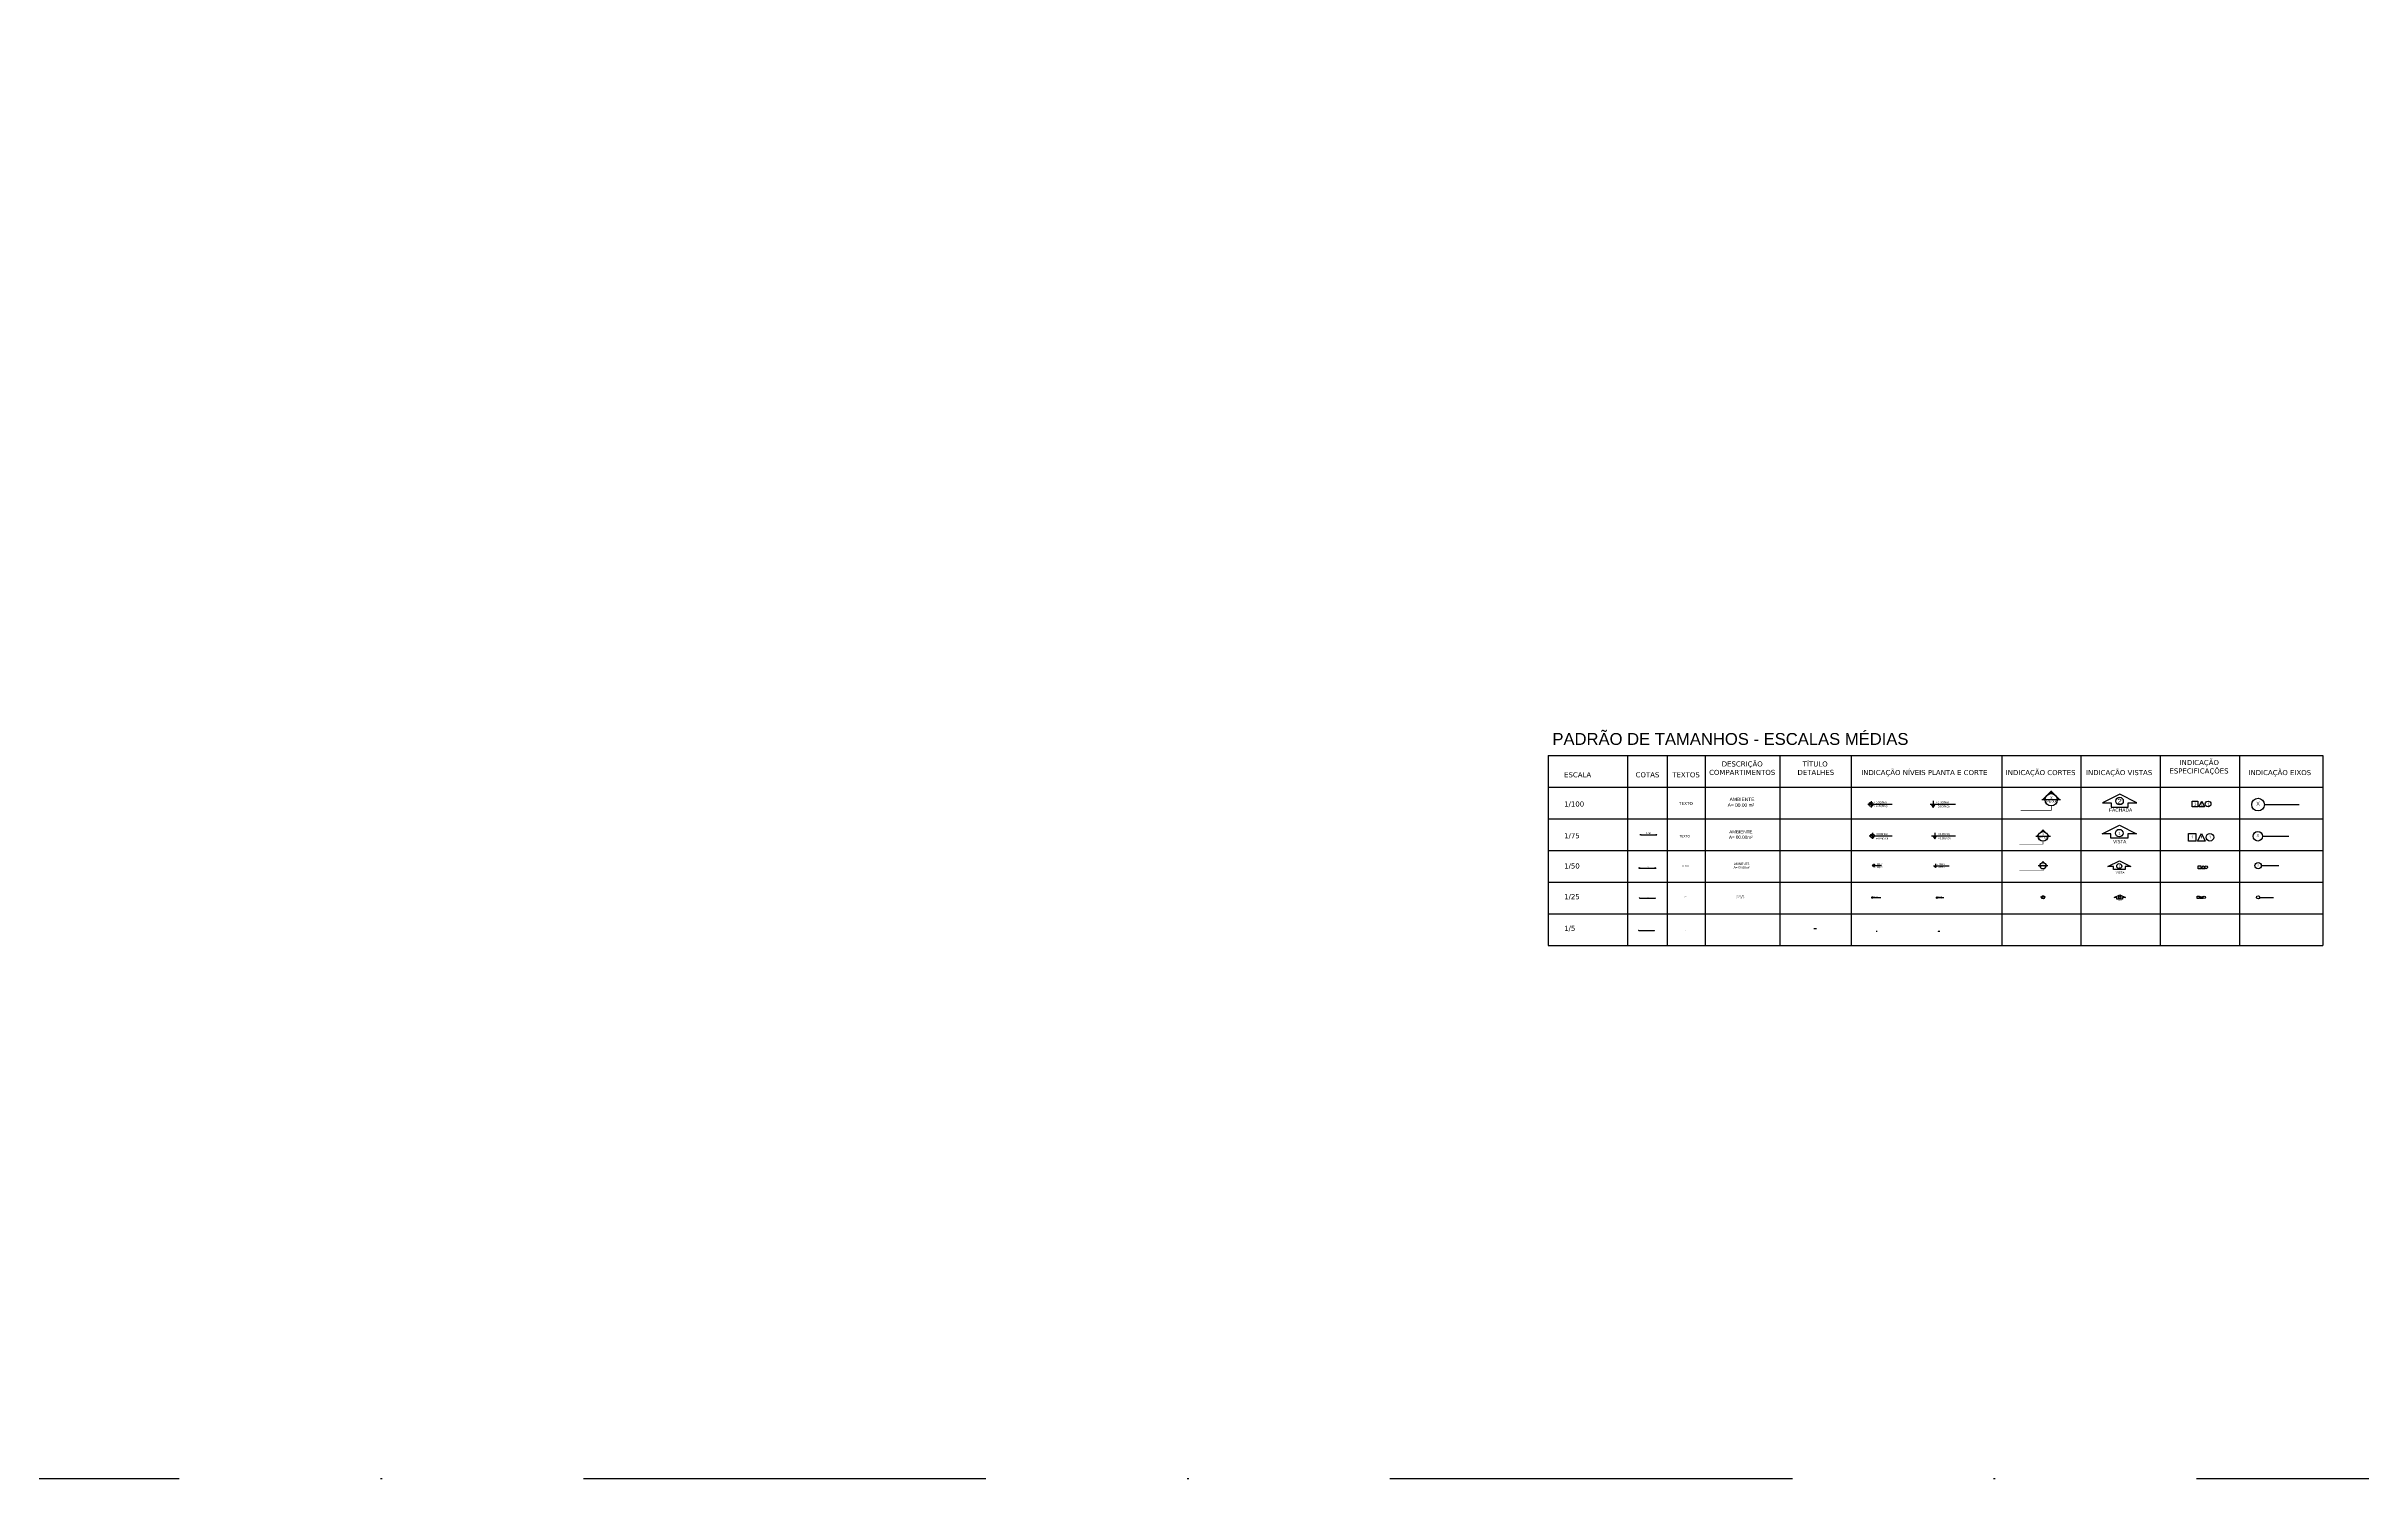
# Model space of a CAD drawing. Extents: x 175 to 700, y 53 to 250.
# Drawn here: x 436.9 to 583.1, y 53.4 to 143.8 of the extents above; entities that cross this region are included whole.
import ezdxf

# ---------------------------------------------------------------- set-up
doc = ezdxf.new("R2010")
doc.units = 0
doc.header["$LTSCALE"] = 2
for name, pattern in [('C5', [60, 50, -5, 0, -5]), ('CONTINU', [0]), ('DASHDOT', [25.4, 12.7, -6.35, 0, -6.35])]:
    doc.linetypes.add(name, pattern=pattern)
doc.layers.get('0').update_dxf_attribs({"linetype": 'CONTINUOUS'})
doc.layers.get('DEFPOINTS').update_dxf_attribs({"linetype": 'CONTINUOUS'})
for name, color, linetype in [('ARQ-CTA-1_025', 1, 'CONTINUOUS'), ('ARQ-CTA-1_050', 1, 'CONTINUOUS'), ('ARQ-EXO-1_025', 251, 'C5'), ('ARQ-EXO-1_050', 251, 'C5'), ('ARQ-EXO-1_100', 251, 'C5'), ('ARQ-HTC', 9, 'CONTINUOUS'), ('ARQ-SMB-1_025', 1, 'CONTINUOUS'), ('ARQ-SMB-1_050', 1, 'CONTINUOUS'), ('ARQ-SMB-1_075', 1, 'CONTINUOUS'), ('ARQ-SMB-1_100', 1, 'CONTINUOUS'), ('ARQ-TXT', 2, 'CONTINUOUS'), ('ARQ-TXT-1_025', 2, 'CONTINUOUS'), ('ARQ-TXT-1_050', 2, 'CONTINUOUS'), ('ARQ-TXT-1_075', 2, 'CONTINUOUS'), ('ARQ-TXT-1_100', 2, 'CONTINUOUS')]:
    doc.layers.add(name, color=color, linetype=linetype)
doc.styles.add('A20', font='arial.ttf', dxfattribs={"height": 0.2})
doc.styles.add('A26', font='arial.ttf', dxfattribs={"height": 0.26})
doc.styles.add('ESC-50-A20', font='arial.ttf', dxfattribs={"height": 0.1})
doc.styles.add('FNDE Text Cota 0075', font='verdana.ttf', dxfattribs={"height": 0.1})
doc.styles.add('FNDE Texto Cota 0005', font='verdana.ttf', dxfattribs={"height": 0.008})
doc.styles.add('FNDE Texto Cota 0025', font='verdana.ttf', dxfattribs={"height": 0.04})
doc.styles.add('FNDE Texto Cota 0050', font='verdana.ttf', dxfattribs={"height": 0.08})
doc.dimstyles.new('FNDE 1-0005', dxfattribs={"dimscale": 2.5, "dimtxt": 0.008, "dimasz": 0.0025, "dimexe": 0.15, "dimexo": 0.15, "dimgap": 0.0025, "dimtad": 1, "dimzin": 4, "dimdsep": 46, "dimtxsty": 'FNDE Texto Cota 0005', "dimblk": 'tic', "dimcen": 0.15, "dimdle": 0.15, "dimse1": 1, "dimse2": 1, "dimclrd": 251, "dimclre": 251, "dimclrt": 256, "dimaunit": 1, "dimadec": 3, "dimazin": 0, "dimtfac": 1, "dimtix": 1, "dimtmove": 2, "dimatfit": 3, "dimldrblk": 'tic', "dimfxl": 0.15, "dimtvp": 1, "dimtolj": 1, "dimtzin": 0, "dimarcsym": 0})
doc.dimstyles.new('FNDE 1-0025', dxfattribs={"dimscale": 5, "dimtxt": 0.04, "dimasz": 0.0035, "dimexe": 0.15, "dimexo": 0.15, "dimgap": 0.0025, "dimtad": 1, "dimzin": 1, "dimdsep": 46, "dimtxsty": 'FNDE Texto Cota 0025', "dimblk": 'tic', "dimcen": 0.015, "dimdle": 0.15, "dimse1": 1, "dimse2": 1, "dimclrd": 251, "dimclre": 251, "dimclrt": 256, "dimaunit": 1, "dimadec": 3, "dimazin": 0, "dimtfac": 1, "dimtix": 1, "dimtmove": 2, "dimatfit": 3, "dimfxl": 0.15, "dimtvp": 1, "dimtolj": 1, "dimtzin": 0, "dimarcsym": 0})
doc.dimstyles.new('FNDE 1-0050', dxfattribs={"dimscale": 5, "dimtxt": 0.08, "dimasz": 0.01, "dimexe": 0.15, "dimexo": 0.15, "dimgap": 0.01, "dimtad": 1, "dimzin": 1, "dimdsep": 46, "dimtxsty": 'FNDE Texto Cota 0050', "dimblk": 'tic', "dimcen": 0.015, "dimdle": 0.15, "dimse1": 1, "dimse2": 1, "dimclrd": 251, "dimclre": 251, "dimclrt": 256, "dimaunit": 1, "dimadec": 3, "dimazin": 0, "dimtfac": 1, "dimtix": 1, "dimtmove": 2, "dimatfit": 3, "dimfxl": 0.15, "dimtvp": 1, "dimtolj": 1, "dimtzin": 0, "dimarcsym": 0})
doc.dimstyles.new('FNDE 1-075', dxfattribs={"dimscale": 2.5, "dimtxt": 0.1, "dimasz": 0.015, "dimexe": 0.15, "dimexo": 0.15, "dimgap": 0.015, "dimtad": 1, "dimzin": 4, "dimdsep": 46, "dimtxsty": 'FNDE Text Cota 0075', "dimblk": 'tic', "dimcen": 0.025, "dimdle": 0.15, "dimse1": 1, "dimse2": 1, "dimclrd": 251, "dimclre": 251, "dimclrt": 256, "dimaunit": 1, "dimadec": 3, "dimazin": 0, "dimtfac": 1, "dimtix": 1, "dimtmove": 2, "dimatfit": 3, "dimldrblk": 'DOTSMALL', "dimfxl": 0.15, "dimtvp": 1, "dimtolj": 1, "dimtzin": 0, "dimarcsym": 0})

# ---------------------------------------------------------------- blocks, each defined once
blk = doc.blocks.new('FNDE-Nível Corte-1_050')
blk.add_hatch(color=251).paths.add_polyline_path([(140.66, -0.19), (140.74, -0.19), (140.66, -0.31)])
at = {"color": 251}
for p, q in [((140.53, -0.19), (141.53, -0.19)), ((140.66, -0.06), (140.66, -0.31))]:
    blk.add_line(p, q, dxfattribs=at)
blk.add_lwpolyline([(140.57, -0.19), (140.66, -0.31), (140.74, -0.19)], dxfattribs=at)
blk = doc.blocks.new('FNDE-Nível Planta-1_100')
at = {"linetype": 'Continuous', "ltscale": 0.5}
h = blk.add_hatch(color=1, dxfattribs=at)
h.paths.add_polyline_path([(135.66, 7.81), (135.66, 7.98, 0.414214), (135.49, 7.81)])
h.paths.add_polyline_path([(135.66, 7.81), (135.66, 7.65, 0.414214), (135.82, 7.81)])
at = {"color": 1}
for p, q in [((135.4, 7.81), (135.82, 7.81)), ((135.66, 8.07), (135.66, 7.56)), ((135.82, 7.81), (137.34, 7.81))]:
    blk.add_line(p, q, dxfattribs=at)
blk.add_circle((135.66, 7.81), 0.168, dxfattribs=at)
blk = doc.blocks.new('FNDE-Ind Corte-1_100')
blk.add_hatch(color=251).paths.add_polyline_path([(242, -2.39), (242.21, -2.39, -1), (243.01, -2.39), (243.23, -2.39), (242.61, -1.77)])
at = {"color": 251, "linetype": 'Continuous'}
blk.add_line((243.23, -2.39), (242, -2.39), dxfattribs=at)
blk.add_circle((242.61, -2.39), 0.4, dxfattribs=at)
blk = doc.blocks.new('tic')
at = {"color": 251}
for p, q in [((-1, 0), (1, 0)), ((0, -1), (0, 1))]:
    blk.add_line(p, q, dxfattribs=at)
blk.add_line((-0.6, -0.6), (0.6, 0.6))
blk = doc.blocks.new('*D33')
at = {"layer": 'ARQ-CTA-1_025', "color": 251, "lineweight": -2}
blk.add_line((537.5, 90.04), (538.46, 90.04), dxfattribs=at)
at = {"layer": 'DEFPOINTS', "color": 0}
for p in [(538.48, 90.04), (537.48, 89.04), (538.48, 89.04)]:
    blk.add_point(p, dxfattribs=at)
at = {"layer": 'ARQ-CTA-1_025', "color": 251, "lineweight": -2, "xscale": 0.0175, "yscale": 0.0175, "zscale": 0.0175, "rotation": 180}
blk.add_blockref('tic', (537.48, 90.04), dxfattribs=at)
at = {"layer": 'ARQ-CTA-1_025', "color": 251, "lineweight": -2, "xscale": 0.0175, "yscale": 0.0175, "zscale": 0.0175}
blk.add_blockref('tic', (538.48, 90.04), dxfattribs=at)
at = {"layer": 'ARQ-CTA-1_025', "insert": (537.98, 90.07), "char_height": 0.04, "attachment_point": 5, "style": 'FNDE Texto Cota 0025'}
blk.add_mtext('\\A1;1.00', dxfattribs=at)
blk = doc.blocks.new('FNDE-Nível Planta-1_025')
at = {"linetype": 'Continuous', "ltscale": 0.5}
h = blk.add_hatch(color=251, dxfattribs=at)
h.paths.add_polyline_path([(135.66, 3.81), (135.66, 3.86, 0.414214), (135.61, 3.81)])
h.paths.add_polyline_path([(135.66, 3.81), (135.66, 3.77, 0.414214), (135.7, 3.81)])
at = {"color": 251}
for p, q in [((135.59, 3.81), (135.7, 3.81)), ((135.66, 3.88), (135.66, 3.75)), ((135.7, 3.81), (136.2, 3.81))]:
    blk.add_line(p, q, dxfattribs=at)
blk.add_circle((135.66, 3.81), 0.042, dxfattribs=at)
blk = doc.blocks.new('FNDE-Nível Planta-1_050')
at = {"linetype": 'Continuous', "ltscale": 0.5}
h = blk.add_hatch(color=251, dxfattribs=at)
h.paths.add_polyline_path([(135.7, 5.83), (135.7, 5.89, 0.414214), (135.63, 5.83)])
h.paths.add_polyline_path([(135.7, 5.83), (135.7, 5.76, 0.414214), (135.77, 5.83)])
at = {"color": 251}
for p, q in [((135.7, 5.93), (135.7, 5.73)), ((135.6, 5.83), (135.77, 5.83)), ((135.77, 5.83), (136.2, 5.83))]:
    blk.add_line(p, q, dxfattribs=at)
blk.add_circle((135.7, 5.83), 0.0672, dxfattribs=at)
blk = doc.blocks.new('FNDE-Nível Corte-1_100')
blk.add_hatch(color=251).paths.add_polyline_path([(140.66, 1.81), (140.82, 1.81), (140.66, 1.56)])
at = {"color": 251}
for p, q in [((140.66, 2.07), (140.66, 1.56)), ((140.4, 1.81), (142.4, 1.81))]:
    blk.add_line(p, q, dxfattribs=at)
blk.add_lwpolyline([(140.49, 1.81), (140.66, 1.56), (140.82, 1.81)], dxfattribs=at)
blk = doc.blocks.new('FNDE-Nível Corte-1_025')
blk.add_hatch(color=251).paths.add_polyline_path([(140.66, -2.48), (140.7, -2.48), (140.66, -2.54)])
at = {"color": 251}
for p, q in [((140.59, -2.48), (141.09, -2.48)), ((140.66, -2.42), (140.66, -2.54))]:
    blk.add_line(p, q, dxfattribs=at)
blk.add_lwpolyline([(140.61, -2.48), (140.66, -2.54), (140.7, -2.48)], dxfattribs=at)
blk = doc.blocks.new('FNDE-Ind Corte-1_025')
blk.add_hatch(color=251).paths.add_polyline_path([(242.46, -6.25), (242.51, -6.25, -1), (242.71, -6.25), (242.77, -6.25), (242.61, -6.1)])
at = {"color": 251, "linetype": 'Continuous'}
blk.add_line((242.77, -6.25), (242.46, -6.25), dxfattribs=at)
blk.add_circle((242.61, -6.25), 0.1, dxfattribs=at)
blk = doc.blocks.new('FNDE-Ind Corte-1_050')
blk.add_hatch(color=251).paths.add_polyline_path([(242.31, -4.25), (242.41, -4.25, -1), (242.81, -4.25), (242.92, -4.25), (242.61, -3.94)])
at = {"color": 251, "linetype": 'Continuous'}
blk.add_line((242.92, -4.25), (242.31, -4.25), dxfattribs=at)
blk.add_circle((242.61, -4.25), 0.2, dxfattribs=at)
blk = doc.blocks.new('*D35')
at = {"layer": 'ARQ-CTA-1_050', "color": 251, "lineweight": -2}
blk.add_line((537.53, 91.93), (538.43, 91.93), dxfattribs=at)
at = {"layer": 'DEFPOINTS', "color": 0}
for p in [(537.48, 92.47), (538.48, 92.47), (538.48, 91.93)]:
    blk.add_point(p, dxfattribs=at)
at = {"layer": 'ARQ-CTA-1_050', "color": 251, "lineweight": -2, "xscale": 0.05, "yscale": 0.05, "zscale": 0.05, "rotation": 180}
blk.add_blockref('tic', (537.48, 91.93), dxfattribs=at)
at = {"layer": 'ARQ-CTA-1_050', "color": 251, "lineweight": -2, "xscale": 0.05, "yscale": 0.05, "zscale": 0.05}
blk.add_blockref('tic', (538.48, 91.93), dxfattribs=at)
at = {"layer": 'ARQ-CTA-1_050', "insert": (537.98, 92.01), "char_height": 0.08, "attachment_point": 5, "style": 'FNDE Texto Cota 0050'}
blk.add_mtext('\\A1;1.00', dxfattribs=at)
blk = doc.blocks.new('*D36')
at = {"layer": 'ARQ-HTC', "color": 251, "linetype": 'Continuous', "lineweight": -2}
blk.add_line((537.58, 94.04), (538.51, 94.04), dxfattribs=at)
at = {"layer": 'DEFPOINTS', "color": 0, "linetype": 'Continuous'}
for p in [(537.55, 94.16), (538.55, 94.16), (538.55, 94.04)]:
    blk.add_point(p, dxfattribs=at)
at = {"layer": 'ARQ-HTC', "color": 251, "linetype": 'Continuous', "lineweight": -2, "xscale": 0.0375, "yscale": 0.0375, "zscale": 0.0375, "rotation": 180}
blk.add_blockref('tic', (537.55, 94.04), dxfattribs=at)
at = {"layer": 'ARQ-HTC', "color": 251, "linetype": 'Continuous', "lineweight": -2, "xscale": 0.0375, "yscale": 0.0375, "zscale": 0.0375}
blk.add_blockref('tic', (538.55, 94.04), dxfattribs=at)
at = {"layer": 'ARQ-HTC', "linetype": 'Continuous', "insert": (538.05, 94.13), "char_height": 0.1, "attachment_point": 5, "style": 'FNDE Text Cota 0075'}
blk.add_mtext('\\A1;1.00', dxfattribs=at)
blk = doc.blocks.new('_DOTSMALL')
at = {"color": 0, "linetype": 'ByBlock', "const_width": 0.5}
blk.add_lwpolyline([(-0.0625, 0, 1), (0.0625, 0, 1)], format="xyb", close=True, dxfattribs=at)
blk = doc.blocks.new('*D37')
at = {"layer": 'ARQ-HTC', "color": 251, "linetype": 'Continuous', "lineweight": -2}
blk.add_line((537.44, 88), (538.43, 88), dxfattribs=at)
at = {"layer": 'DEFPOINTS', "color": 0, "linetype": 'Continuous'}
for p in [(537.43, 88.08), (538.43, 88.1), (538.43, 88)]:
    blk.add_point(p, dxfattribs=at)
at = {"layer": 'ARQ-HTC', "color": 251, "linetype": 'Continuous', "lineweight": -2, "xscale": 0.00625, "yscale": 0.00625, "zscale": 0.00625, "rotation": 180}
blk.add_blockref('tic', (537.43, 88), dxfattribs=at)
at = {"layer": 'ARQ-HTC', "color": 251, "linetype": 'Continuous', "lineweight": -2, "xscale": 0.00625, "yscale": 0.00625, "zscale": 0.00625}
blk.add_blockref('tic', (538.43, 88), dxfattribs=at)
at = {"layer": 'ARQ-HTC', "linetype": 'Continuous', "insert": (537.93, 88.01), "char_height": 0.008, "attachment_point": 5, "style": 'FNDE Texto Cota 0005'}
blk.add_mtext('\\A1;1.00', dxfattribs=at)

msp = doc.modelspace()

# ---------------------------------------------------------------- linework, layer by layer
at = {"color": 251}
for p, q in [((531.728, 99.039), (580.602, 99.039)), ((531.728, 99.039), (531.728, 87.039)), ((536.728, 99.039), (536.728, 87.039)), ((539.228, 99.039), (539.228, 87.039)), ((541.619, 99.039), (541.619, 87.039)), ((546.334, 99.039), (546.334, 87.039)), ((550.85, 99.039), (550.85, 87.039)), ((560.343, 99.039), (560.343, 87.039)), ((565.343, 99.039), (565.343, 87.039)), ((570.343, 99.039), (570.343, 87.039)), ((575.343, 99.039), (575.343, 87.039)), ((580.602, 99.039), (580.602, 87.039)), ((531.728, 97.039), (580.602, 97.039)), ((531.728, 97.039), (580.602, 97.039)), ((570.343, 97.087), (570.343, 87.039)), ((531.728, 95.039), (580.602, 95.039)), ((531.728, 93.039), (580.602, 93.039)), ((531.728, 91.039), (580.602, 91.039)), ((531.728, 89.039), (580.602, 89.039)), ((531.728, 87.039), (580.602, 87.039))]:
    msp.add_line(p, q, dxfattribs=at)
at = {"linetype": 'DASHDOT'}
msp.add_lwpolyline([(174.648, 250.175), (699.834, 250.175), (699.834, 53.401), (174.648, 53.401)], close=True, dxfattribs=at)
at = {"layer": 'ARQ-EXO-1_025', "ltscale": 0.05}
msp.add_line((576.625, 90.087), (577.494, 90.087), dxfattribs=at)
at = {"layer": 'ARQ-EXO-1_025', "linetype": 'CONTINU'}
msp.add_circle((576.525, 90.087), 0.1, dxfattribs=at)
at = {"layer": 'ARQ-EXO-1_050', "ltscale": 0.1}
msp.add_line((576.725, 92.087), (577.823, 92.087), dxfattribs=at)
at = {"layer": 'ARQ-EXO-1_050', "linetype": 'CONTINU'}
msp.add_circle((576.525, 92.087), 0.2, dxfattribs=at)
at = {"layer": 'ARQ-EXO-1_100', "ltscale": 0.2}
for p, q in [((576.923, 95.942), (579.12, 95.942)), ((576.808, 93.942), (578.455, 93.942))]:
    msp.add_line(p, q, dxfattribs=at)
at = {"layer": 'ARQ-EXO-1_100', "linetype": 'CONTINU'}
for centre, radius in [((576.523, 95.942), 0.4), ((576.508, 93.942), 0.3)]:
    msp.add_circle(centre, radius, dxfattribs=at)
at = {"layer": 'ARQ-HTC', "color": 5, "linetype": 'Continuous'}
msp.add_line((548.492, 88.118), (548.648, 88.118), dxfattribs=at)
at = {"layer": 'ARQ-SMB-1_025', "color": 251, "linetype": 'DASHDOT', "ltscale": 0.15}
msp.add_lwpolyline([(562.953, 89.987, 0.01, 0.01, 0), (562.953, 89.919, 0.01, 0.01, 0), (561.953, 89.919, 0, 0, 0)], format="xyseb", dxfattribs=at)
at = {"layer": 'ARQ-SMB-1_025'}
msp.add_lwpolyline([(572.673, 90.167), (572.833, 90.167), (572.833, 90.007), (572.673, 90.007)], close=True, dxfattribs=at)
msp.add_lwpolyline([(572.866, 90.007), (572.946, 90.167), (573.026, 90.007), (572.866, 90.007)], dxfattribs=at)
msp.add_circle((573.126, 90.087), 0.08, dxfattribs=at)
at = {"layer": 'ARQ-SMB-1_050', "color": 251, "linetype": 'DASHDOT', "ltscale": 0.3}
msp.add_lwpolyline([(562.953, 91.887, 0.02, 0.02, 0), (562.953, 91.751, 0.02, 0.02, 0), (561.453, 91.751, 0, 0, 0)], format="xyseb", dxfattribs=at)
at = {"layer": 'ARQ-SMB-1_100', "elevation": -2.835}
msp.add_lwpolyline([(568.33, 96.056), (568.869, 96.056), (567.791, 96.605), (566.713, 96.056), (567.252, 96.056), (567.252, 95.782), (568.33, 95.782), (568.33, 96.056)], dxfattribs=at)
at = {"layer": 'ARQ-SMB-1_100', "color": 251, "linetype": 'DASHDOT', "ltscale": 0.1}
msp.add_lwpolyline([(563.468, 95.844, 0.0385, 0.0385, 0), (563.468, 95.583, 0.0385, 0.0385, 0), (561.543, 95.583, 0, 0, 0)], format="xyseb", dxfattribs=at)
at = {"layer": 'ARQ-SMB-1_100'}
for points in [[(572.354, 96.157), (572.712, 96.157), (572.712, 95.798), (572.354, 95.798)], [(572.124, 94.12), (572.604, 94.12), (572.604, 93.64), (572.124, 93.64)], [(572.744, 92.071), (572.92, 92.071), (572.92, 91.895), (572.744, 91.895)]]:
    msp.add_lwpolyline(points, close=True, dxfattribs=at)
for points in [[(572.786, 95.798), (572.965, 96.157), (573.144, 95.798), (572.786, 95.798)], [(567.231, 94.092), (566.692, 94.092), (567.77, 94.641), (568.848, 94.092), (568.309, 94.092), (568.309, 93.818), (567.231, 93.818), (567.231, 94.092)], [(572.703, 93.64), (572.943, 94.12), (573.183, 93.64), (572.703, 93.64)], [(567.408, 92.026), (567.048, 92.026), (567.767, 92.392), (568.485, 92.026), (568.126, 92.026), (568.126, 91.843), (567.408, 91.843), (567.408, 92.026)], [(573.054, 92.104), (573.158, 91.895), (572.949, 91.895), (573.054, 92.104)], [(567.611, 90.071), (567.432, 90.071), (567.791, 90.254), (568.15, 90.071), (567.971, 90.071), (567.971, 89.98), (567.611, 89.98), (567.611, 90.071)]]:
    msp.add_lwpolyline(points, dxfattribs=at)
at = {"layer": 'ARQ-SMB-1_100', "color": 251, "linetype": 'DASHDOT', "ltscale": 0.6}
msp.add_lwpolyline([(562.953, 93.642, 0.03, 0.03, 0), (562.953, 93.439, 0.03, 0.03, 0), (561.453, 93.439, 0, 0, 0)], format="xyseb", dxfattribs=at)
at = {"layer": 'ARQ-SMB-1_100', "color": 2}
for centre, radius in [((567.779, 96.165), 0.239), ((567.76, 94.138), 0.239), ((567.76, 92.057), 0.159), ((567.788, 90.086), 0.0796)]:
    msp.add_circle(centre, radius, dxfattribs=at)
at = {"layer": 'ARQ-SMB-1_100'}
for centre, radius in [((573.366, 95.978), 0.179), ((573.481, 93.88), 0.24), ((573.242, 91.983), 0.088)]:
    msp.add_circle(centre, radius, dxfattribs=at)

# ---------------------------------------------------------------- block references
at = {"layer": 'ARQ-SMB-1_025'}
for name, p in [('FNDE-Nível Planta-1_025', (416.518, 86.268)), ('FNDE-Nível Corte-1_025', (415.596, 92.561)), ('FNDE-Ind Corte-1_025', (320.341, 96.338))]:
    msp.add_blockref(name, p, dxfattribs=at)
at = {"layer": 'ARQ-SMB-1_050'}
for name, p in [('FNDE-Nível Planta-1_050', (416.564, 86.271)), ('FNDE-Nível Corte-1_050', (415.499, 92.271)), ('FNDE-Ind Corte-1_050', (320.342, 96.33))]:
    msp.add_blockref(name, p, dxfattribs=at)
at = {"layer": 'ARQ-SMB-1_050', "xscale": 0.1, "yscale": 0.1, "zscale": 0.1}
for name, p in [('FNDE-Nível Planta-1_050', (538.871, 87.366)), ('FNDE-Nível Corte-1_050', (542.28, 87.966))]:
    msp.add_blockref(name, p, dxfattribs=at)
at = {"layer": 'ARQ-SMB-1_100'}
for name, p, xscale, yscale, zscale in [('FNDE-Ind Corte-1_100', (329.944, 98.545), 0.9625343025600117, 0.9625343025600117, 0.9625343025600117), ('FNDE-Nível Planta-1_100', (443.567, 89.709), 0.8, 0.8, 0.8), ('FNDE-Nível Corte-1_100', (443.498, 94.518), 0.8, 0.8, 0.8), ('FNDE-Nível Planta-1_100', (450.434, 88.108), 0.75, 0.75, 0.75), ('FNDE-Nível Corte-1_100', (450.619, 92.608), 0.75, 0.75, 0.75), ('FNDE-Ind Corte-1_100', (380.992, 95.724), 0.75, 0.75, 0.75)]:
    msp.add_blockref(name, p, dxfattribs=dict(at, xscale=xscale, yscale=yscale, zscale=zscale))

# ---------------------------------------------------------------- texts
at = {"layer": 'ARQ-SMB-1_025', "style": 'ESC-50-A20'}
for tag, p, s in [('+0.00(NA)', (552.237, 90.115), 'NA'), ('+0.00(NO)', (552.238, 90.019), 'NO'), ('+0.00(NA)', (556.316, 90.115), 'NA'), ('+0.00(NO)', (556.317, 90.025), 'NO')]:
    msp.add_attdef(tag, p, s, height=0.04, dxfattribs=at)
at = {"layer": 'ARQ-SMB-1_050', "style": 'ESC-50-A20'}
for tag, p, s, height in [('+0.00(NA)', (552.315, 92.143), 'NA', 0.08), ('+0.00(NA)', (556.25, 92.143), 'NA', 0.08), ('+0.00(NO)', (552.317, 91.951), 'NO', 0.08), ('+0.00(NO)', (556.251, 91.963), 'NO', 0.08), ('+0.00(NA)', (552.446, 87.954), 'NA', 0.008), ('+0.00(NO)', (552.446, 87.934), 'NO', 0.008), ('+0.00(NA)', (556.355, 87.953), 'NA', 0.008), ('+0.00(NO)', (556.355, 87.935), 'NO', 0.008)]:
    msp.add_attdef(tag, p, s, height=height, dxfattribs=at)
at = {"layer": 'ARQ-SMB-1_075', "style": 'ESC-50-A20'}
for tag, p, s in [('+0.00(NA)', (552.393, 94.026), 'NA'), ('+0.00(NO)', (552.395, 93.739), 'NO'), ('+0.00(NA)', (556.328, 94.026), 'NA'), ('+0.00(NO)', (556.33, 93.756), 'NO')]:
    msp.add_attdef(tag, p, s, height=0.12, dxfattribs=at)
at = {"layer": 'ARQ-SMB-1_100', "color": 2, "style": 'A26', "text_generation_flag": 6, "width": 1.1}
msp.add_text('2', height=0.312, rotation=177.91572, dxfattribs=at).set_placement((567.643, 96.002))
at = {"layer": 'ARQ-SMB-1_100', "style": 'ESC-50-A20'}
for tag, p, s in [('+0.00(NA)', (552.289, 96.019), 'NA'), ('+0.00(NO)', (552.289, 95.792), 'NA'), ('+0.00(NA)', (556.2, 96.024), 'NA'), ('+0.00(NO)', (556.205, 95.765), 'NO')]:
    msp.add_attdef(tag, p, s, height=0.128, dxfattribs=at)
at = {"layer": 'ARQ-TXT', "attachment_point": 1, "style": 'ESC-50-A20'}
for s, width, gutter_width, insert, char_height in [('PADRÃO DE TAMANHOS - ESCALAS MÉDIAS', 23.10605, 12.5, (531.988, 100.456), 0.75), ('{\\fVerdana|b0|i0|c0|p34;ESCALA}', 4, 0.5, (532.728, 97.981), 0.32), ('\\pi0.51168;{\\fVerdana|b0|i0|c0|p34;COTAS}', 2.5, 0.5, (536.728, 97.981), 0.32), ('\\pi0.32317;{\\fVerdana|b0|i0|c0|p34;TEXTOS}', 2.39053, 0.5, (539.228, 97.981), 0.32), ('\\pi1.0553;{\\fVerdana|b0|i0|c0|p34;DESCRIÇÃO \\P\\pi0.25715;COMPARTIMENTOS}', 4.7147, 0.5, (541.619, 98.665), 0.32), ('\\pi1.4497;{\\fVerdana|b0|i0|c0|p34;TÍTULO\\P\\pi1.1201;DETALHES}', 4.51623, 0.5, (546.334, 98.665), 0.32), ('\\pi0.6234;{\\fVerdana|b0|i0|c0|p34;INDICAÇÃO NÍVEIS PLANTA E CORTE}', 9.49351, 0.5, (550.85, 98.124), 0.32), ('{\\fVerdana|b0|i0|c0|p34;INDICAÇÃO CORTES}', 16.94727, 0.5, (560.597, 98.122), 0.32), ('\\pi0.31921;{\\fVerdana|b0|i0|c0|p34;INDICAÇÃO VISTAS}', 5, 0.5, (565.343, 98.122), 0.32), ('\\pi1.2261;{\\fVerdana|b0|i0|c0|p34;INDICAÇÃO \\P\\pi0.58677;ESPECIFICAÇÕES}', 5, 0.5, (570.343, 98.757), 0.32), ('\\pi0.57205;{\\fVerdana|b0|i0|c0|p34;INDICAÇÃO EIXOS}', 5.25811, 0.5, (575.343, 98.122), 0.32), ('{\\fVerdana|b0|i0|c0|p34;1/100}', 8.52818, 0.5, (532.728, 96.136), 0.32), ('{\\fVerdana|b0|i0|c0|p34;1/75}', 8.52818, 0.5, (532.728, 94.136), 0.32), ('{\\fVerdana|b0|i0|c0|p34;1/50}', 8.52818, 0.5, (532.728, 92.227), 0.32), ('{\\fVerdana|b0|i0|c0|p34;1/25}', 8.52818, 0.5, (532.728, 90.291), 0.32), ('{\\fVerdana|b0|i0|c0|p34;1/5}', 8.52818, 0.5, (532.728, 88.291), 0.32)]:
    msp.add_mtext_dynamic_manual_height_columns(s, width=width, gutter_width=gutter_width, heights=[0], dxfattribs=dict(at, insert=insert, char_height=char_height))
at = {"layer": 'ARQ-TXT-1_025', "attachment_point": 1}
for s, insert, char_height, width, style in [('PE-XX', (562.873, 90.074), 0.04, 2.13204, 'ESC-50-A20'), ('X', (562.938, 90.148), 0.04, 2.13204, 'ESC-50-A20'), ('1', (572.739, 90.121), 0.06, 0.04313, 'A20'), ('1', (572.928, 90.121), 0.06, 0.04313, 'A20'), ('1', (573.108, 90.121), 0.06, 0.04313, 'A20'), ('X', (576.497, 90.13), 0.06, 0.04313, 'A20')]:
    msp.add_mtext(s, dxfattribs=dict(at, insert=insert, char_height=char_height, width=width, style=style))
at = {"layer": 'ARQ-TXT-1_025', "color": 3, "insert": (548.414, 88.101), "char_height": 0.012, "width": 0.23272, "attachment_point": 7, "style": 'ESC-50-A20'}
msp.add_mtext('\\pi0.079352;DETALHE 2 - VISTA\\P\\pi0.1406;{\\C256;ESCALA 1/5}', dxfattribs=at)
at = {"layer": 'ARQ-TXT-1_050', "style": 'ESC-50-A20'}
msp.add_text('FACHADA', height=0.2185, dxfattribs=at).set_placement((567.12, 95.487, -2.835))
at = {"layer": 'ARQ-TXT-1_050', "attachment_point": 1, "style": 'ESC-50-A20'}
for s, width, insert, char_height in [('\\pi1.0649;AMBIENTE     \\P\\pi0.94075;A= 00.00 m²', 3.27851, (542.11, 96.383), 0.21845), ('\\pi0.47118;AMBIENTE       \\P\\pi0.45365;A= 00.00m²', 2.38952, (542.678, 94.325), 0.2048), ('\\pi0.78181;VISTA     ', 2.38952, (566.593, 93.707), 0.2048), ('\\pi0.71237;AMBIENTE       \\P\\pi0.70069;A= 00.00m²', 2.38952, (542.727, 92.269), 0.13653), ('\\pi0.91946;VISTA     ', 2.38952, (566.623, 91.722), 0.13653), ('\\pi0.95357;AMBIENTE       \\P\\pi0.94772;A= 00.00m²', 2.38952, (542.653, 90.204), 0.06827), ('\\pi1.0571;VISTA     ', 2.38952, (566.616, 89.922), 0.06827)]:
    msp.add_mtext_dynamic_manual_height_columns(s, width=width, gutter_width=1, heights=[0], dxfattribs=dict(at, insert=insert, char_height=char_height))
at = {"layer": 'ARQ-TXT-1_050', "attachment_point": 1}
for s, insert, char_height, width, style in [('1', (567.707, 94.215), 0.18, 0.12938, 'A20'), ('PE-XX', (562.793, 92.061), 0.08, 4.26409, 'ESC-50-A20'), ('X', (562.922, 92.209), 0.08, 4.26409, 'ESC-50-A20'), ('1', (567.725, 92.108), 0.12, 0.08625, 'A20'), ('X', (576.469, 92.174), 0.12, 0.08625, 'A20'), ('3', (572.805, 92.049), 0.12, 0.08625, 'A20'), ('1', (573.021, 92.049), 0.12, 0.08625, 'A20'), ('1', (573.207, 92.049), 0.12, 0.08625, 'A20'), ('1', (567.77, 90.112), 0.06, 0.04313, 'A20')]:
    msp.add_mtext(s, dxfattribs=dict(at, insert=insert, char_height=char_height, width=width, style=style))
at = {"layer": 'ARQ-TXT-1_075', "attachment_point": 1, "style": 'ESC-50-A20'}
for width, insert, char_height in [(1.64607, (539.973, 96.108), 0.192), (1.60806, (540.011, 94.018), 0.144), (1.43813, (540.181, 92.114), 0.096), (1.34738, (540.272, 90.126), 0.048), (1.23336, (540.386, 88.002), 0.0096)]:
    msp.add_mtext_dynamic_manual_height_columns('{\\fVerdana|b0|i0|c0|p34;TEXTO}', width=width, gutter_width=0.5, heights=[0], dxfattribs=dict(at, insert=insert, char_height=char_height))
at = {"layer": 'ARQ-TXT-1_100', "attachment_point": 1}
for s, insert, char_height, width, style in [('X', (563.387, 96.464), 0.193, 8.20866, 'ESC-50-A20'), ('PE-XX', (563.172, 96.217), 0.154, 6.56693, 'ESC-50-A20'), ('3', (572.479, 96.058), 0.192, 0.138, 'A20'), ('1', (572.901, 96.058), 0.192, 0.138, 'A20'), ('1', (573.312, 96.058), 0.192, 0.138, 'A20'), ('X', (576.411, 96.116), 0.24, 0.1725, 'A20'), ('PE-XX', (562.71, 93.904), 0.12, 6.39613, 'ESC-50-A20'), ('X', (562.906, 94.126), 0.12, 6.39613, 'ESC-50-A20'), ('1', (572.301, 93.981), 0.18, 0.12938, 'A20'), ('1', (572.888, 93.981), 0.18, 0.12938, 'A20'), ('1', (573.427, 93.981), 0.18, 0.12938, 'A20'), ('X', (576.423, 94.073), 0.18, 0.12938, 'A20')]:
    msp.add_mtext(s, dxfattribs=dict(at, insert=insert, char_height=char_height, width=width, style=style))

# ---------------------------------------------------------------- dimensions: what is measured, and where the dimension line sits
at = {"layer": 'ARQ-CTA-1_025'}
dim = msp.add_linear_dim(base=(538.478, 90.039), p1=(537.478, 89.039), p2=(538.478, 89.039), dimstyle='FNDE 1-0025', dxfattribs=at)
dim.commit()
dim.dimension.update_dxf_attribs({"geometry": '*D33', "text_midpoint": (537.978, 90.073)})
at = {"layer": 'ARQ-CTA-1_050'}
dim = msp.add_linear_dim(base=(538.478, 91.926), p1=(537.478, 92.471), p2=(538.478, 92.471), dimstyle='FNDE 1-0050', override={"dimtad": 0}, dxfattribs=at)
dim.commit()
dim.dimension.update_dxf_attribs({"geometry": '*D35', "text_midpoint": (537.978, 92.01)})
at = {"layer": 'ARQ-HTC', "linetype": 'Continuous'}
for base, p1, p2, dimstyle, picture, middle in [((538.545, 94.037), (537.545, 94.161), (538.545, 94.161), 'FNDE 1-075', '*D36', (538.045, 94.126)), ((538.433, 88.003), (537.433, 88.081), (538.433, 88.099), 'FNDE 1-0005', '*D37', (537.933, 88.014))]:
    dim = msp.add_linear_dim(base=base, p1=p1, p2=p2, dimstyle=dimstyle, dxfattribs=at)
    dim.commit()
    dim.dimension.update_dxf_attribs({"geometry": picture, "text_midpoint": middle})

doc.saveas('drawing.dxf')
